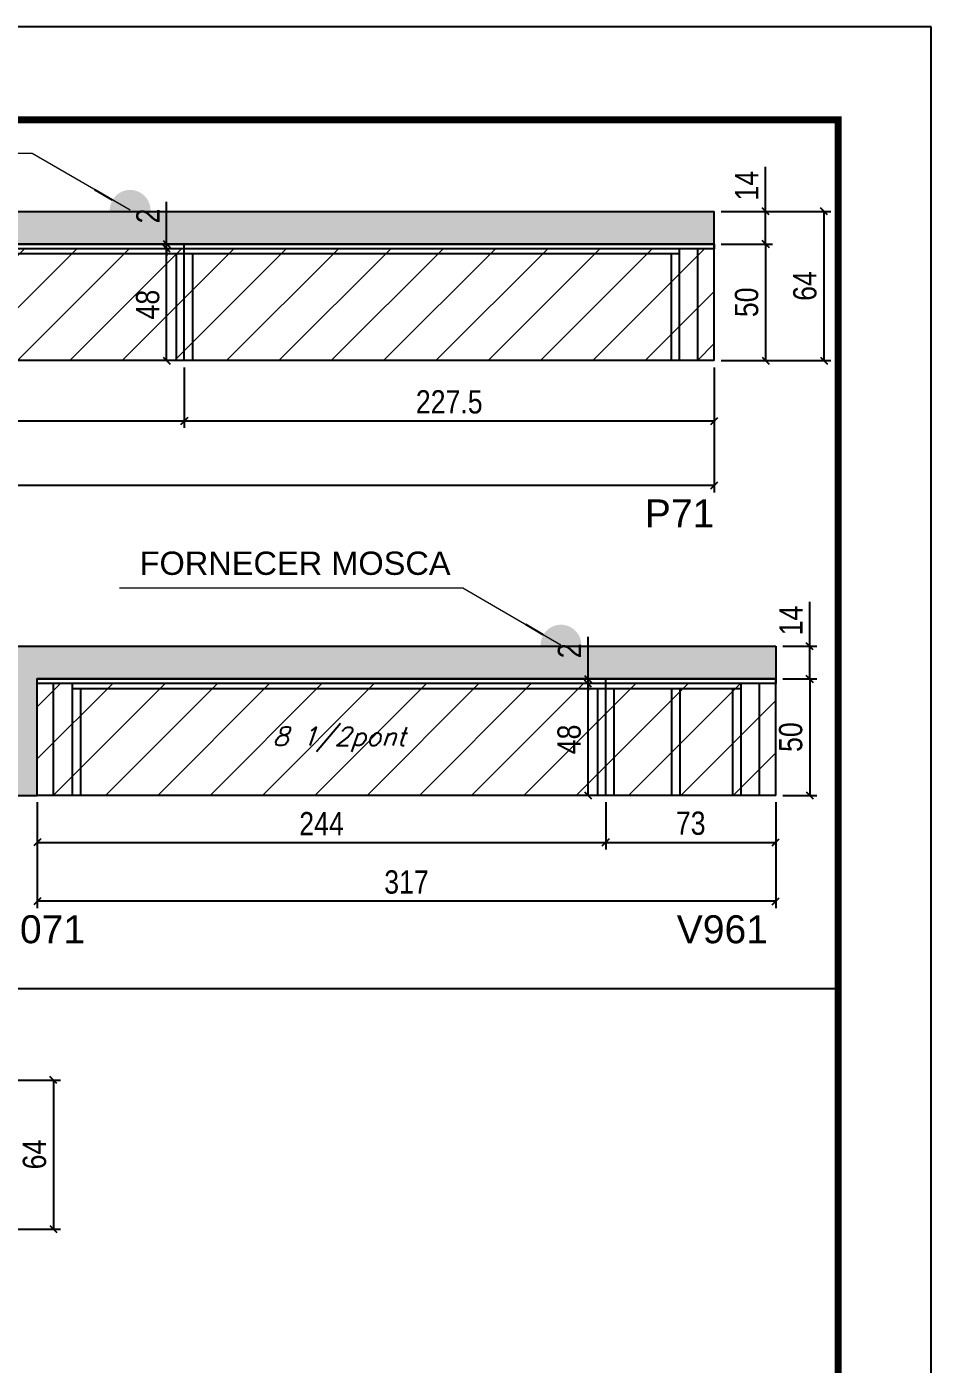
# Model space of a CAD drawing. Extents: x 3309 to 9563, y -2522 to 14608.
# Drawn here: x 6005 to 6393, y 8291 to 8865 of the extents above; entities that cross this region are included whole.
import ezdxf

# ---------------------------------------------------------------- set-up
doc = ezdxf.new("R2010")
doc.units = 0
doc.linetypes.add('DASHED', pattern=[0.75, 0.5, -0.25])
for name, color, linetype in [('5', 5, 'Continuous'), ('COTA', 241, 'Continuous'), ('Painéis', 200, 'Continuous'), ('SARR_2.2x7', 40, 'Continuous'), ('SARR_3.5x7', 81, 'Continuous'), ('texto', 7, 'Continuous')]:
    doc.layers.add(name, color=color, linetype=linetype)
for name, color, linetype, lineweight in [('CARIMBO', 255, 'Continuous', 9), ('Folhas', 255, 'Continuous', 9), ('Hachura', 251, 'Continuous', 9), ('SARRAFO DE PRESSAO', 251, 'DASHED', 9)]:
    doc.layers.add(name, color=color, linetype=linetype, lineweight=lineweight)
doc.layers.add('Laje_Perimetro', color=7, linetype='Continuous', plot=False)
doc.styles.add('ARIAL', font='arial.ttf')
doc.styles.add('COTA TECNICA', font='techl___.ttf', dxfattribs={"height": 10})
doc.styles.add('Romans', font='romans.shx')
doc.styles.get("Standard").update_dxf_attribs({"font": 'arial.ttf'})
doc.dimstyles.new('3x', dxfattribs={"dimtxt": 10, "dimasz": 5, "dimexe": 7, "dimexo": 5, "dimgap": 4, "dimtad": 1, "dimdec": 4, "dimlfac": 0.333333, "dimdsep": 46, "dimtxsty": 'Standard', "dimblk": 'DOT', "dimcen": 0.09, "dimclrd": 1, "dimclre": 1, "dimclrt": 2, "dimadec": 0, "dimazin": 2, "dimtfac": 1, "dimtdec": 4, "dimtmove": 0, "dimatfit": 3, "dimldrblk": 'DOT', "dimfxl": 1, "dimtolj": 1, "dimtzin": 0, "dimlwd": 9, "dimlwe": 9, "dimarcsym": 0})
doc.dimstyles.new('PAINEL', dxfattribs={"dimtxt": 10, "dimasz": 3, "dimexe": 3, "dimexo": 3, "dimgap": 3, "dimtad": 1, "dimdec": 1, "dimzin": 12, "dimdsep": 46, "dimtxsty": 'COTA TECNICA', "dimblk1": 'OBLIQUE', "dimblk2": 'OBLIQUE', "dimsah": 1, "dimcen": 0.9, "dimclrd": 4, "dimclre": 4, "dimclrt": 240, "dimadec": 1, "dimazin": 3, "dimtfac": 1, "dimtdec": 1, "dimtmove": 0, "dimatfit": 3, "dimfxl": 1, "dimtolj": 1, "dimtzin": 12, "dimarcsym": 0})

# ---------------------------------------------------------------- blocks, each defined once
blk = doc.blocks.new('9999999999')
at = {"layer": 'Folhas'}
blk.add_lwpolyline([(98138.98, 34190.21), (99623.98, 34190.21), (99623.98, 35240.21), (98138.98, 35240.21)], close=True, dxfattribs=at)
at = {"layer": 'Folhas', "color": 30, "const_width": 3}
blk.add_lwpolyline([(98213.98, 34230.21), (99583.98, 34230.21), (99583.98, 35200.21), (98213.98, 35200.21)], close=True, dxfattribs=at)
blk = doc.blocks.new('_Oblique')
at = {"color": 0, "linetype": 'ByBlock', "lineweight": -2}
blk.add_line((-0.5, -0.5), (0.5, 0.5), dxfattribs=at)
blk = doc.blocks.new('*D707')
at = {"layer": 'COTA', "color": 4, "linetype": 'ByBlock', "lineweight": -2, "transparency": 16777216}
for p, q in [((5340.22, 8718.68), (5340.22, 8665.05)), ((6299.72, 8718.68), (6299.72, 8665.05)), ((6299.72, 8668.05), (5340.22, 8668.05))]:
    blk.add_line(p, q, dxfattribs=at)
at = {"layer": 'Defpoints', "color": 0, "linetype": 'ByBlock', "transparency": 16777216}
for p in [(5340.22, 8721.68), (6299.72, 8721.68), (5340.22, 8668.05)]:
    blk.add_point(p, dxfattribs=at)
at = {"layer": 'COTA', "color": 4, "linetype": 'ByBlock', "lineweight": -2, "transparency": 16777216, "xscale": 3, "yscale": 3, "zscale": 3, "rotation": 180}
blk.add_blockref('_Oblique', (5340.22, 8668.05), dxfattribs=at)
at = {"layer": 'COTA', "color": 4, "linetype": 'ByBlock', "lineweight": -2, "transparency": 16777216, "xscale": 3, "yscale": 3, "zscale": 3}
blk.add_blockref('_Oblique', (6299.72, 8668.05), dxfattribs=at)
at = {"layer": 'COTA', "color": 240, "linetype": 'ByBlock', "transparency": 16777216, "insert": (5819.97, 8676.19), "char_height": 10, "attachment_point": 5, "style": 'COTA TECNICA'}
blk.add_mtext('\\A1;959.5', dxfattribs=at)
blk = doc.blocks.new('*D702')
at = {"layer": 'COTA', "color": 4, "lineweight": -2, "transparency": 16777216}
for p, q in [((6302.72, 8785.68), (6349.77, 8785.68)), ((6346.77, 8785.68), (6346.77, 8721.68)), ((6302.72, 8721.68), (6349.77, 8721.68))]:
    blk.add_line(p, q, dxfattribs=at)
at = {"layer": 'Defpoints', "color": 0, "transparency": 16777216}
for p in [(6299.72, 8785.68, 0), (6299.72, 8721.68, 0), (6346.77, 8721.68)]:
    blk.add_point(p, dxfattribs=at)
at = {"layer": 'COTA', "color": 4, "lineweight": -2, "transparency": 16777216, "xscale": 3, "yscale": 3, "zscale": 3}
for p, rotation in [((6346.77, 8785.68), 90), ((6346.77, 8721.68), 270)]:
    blk.add_blockref('_Oblique', p, dxfattribs=dict(at, rotation=rotation))
at = {"layer": 'COTA', "color": 240, "transparency": 16777216, "insert": (6338.67, 8753.68), "char_height": 10, "attachment_point": 5, "rotation": 90, "style": 'COTA TECNICA'}
blk.add_mtext('\\A1;64', dxfattribs=at)
blk = doc.blocks.new('*D708')
at = {"layer": 'COTA', "color": 4, "lineweight": -2, "transparency": 16777216}
for p, q in [((5828.22, 8718.68), (5828.22, 8692.76)), ((6072.22, 8718.68), (6072.22, 8692.76)), ((5828.22, 8695.76), (6072.22, 8695.76))]:
    blk.add_line(p, q, dxfattribs=at)
at = {"layer": 'Defpoints', "color": 0, "transparency": 16777216}
for p in [(5828.22, 8721.68, 0), (6072.22, 8721.68, 0), (6072.22, 8695.76)]:
    blk.add_point(p, dxfattribs=at)
at = {"layer": 'COTA', "color": 4, "lineweight": -2, "transparency": 16777216, "xscale": 3, "yscale": 3, "zscale": 3, "rotation": 180}
blk.add_blockref('_Oblique', (5828.22, 8695.76), dxfattribs=at)
at = {"layer": 'COTA', "color": 4, "lineweight": -2, "transparency": 16777216, "xscale": 3, "yscale": 3, "zscale": 3}
blk.add_blockref('_Oblique', (6072.22, 8695.76), dxfattribs=at)
at = {"layer": 'COTA', "color": 240, "transparency": 16777216, "insert": (5950.22, 8703.83), "char_height": 10, "attachment_point": 5, "style": 'COTA TECNICA'}
blk.add_mtext('\\A1;244', dxfattribs=at)
blk = doc.blocks.new('*D709')
at = {"layer": 'COTA', "color": 4, "lineweight": -2, "transparency": 16777216}
for p, q in [((6302.72, 8771.68), (6324.77, 8771.68)), ((6321.77, 8771.68), (6321.77, 8721.68)), ((6302.72, 8721.68), (6324.77, 8721.68))]:
    blk.add_line(p, q, dxfattribs=at)
at = {"layer": 'Defpoints', "color": 0, "transparency": 16777216}
for p in [(6299.72, 8771.68, 0), (6299.72, 8721.68, 0), (6321.77, 8721.68)]:
    blk.add_point(p, dxfattribs=at)
at = {"layer": 'COTA', "color": 4, "lineweight": -2, "transparency": 16777216, "xscale": 3, "yscale": 3, "zscale": 3}
for p, rotation in [((6321.77, 8771.68), 90), ((6321.77, 8721.68), 270)]:
    blk.add_blockref('_Oblique', p, dxfattribs=dict(at, rotation=rotation))
at = {"layer": 'COTA', "color": 240, "transparency": 16777216, "insert": (6313.66, 8746.68), "char_height": 10, "attachment_point": 5, "rotation": 90, "style": 'COTA TECNICA'}
blk.add_mtext('\\A1;50', dxfattribs=at)
blk = doc.blocks.new('*D710')
at = {"layer": 'COTA', "color": 4, "lineweight": -2, "transparency": 16777216}
for p, q in [((6321.77, 8785.68), (6321.77, 8804.79)), ((6302.72, 8785.68), (6324.77, 8785.68)), ((6321.77, 8771.68), (6321.77, 8785.68)), ((6302.72, 8771.68), (6324.77, 8771.68))]:
    blk.add_line(p, q, dxfattribs=at)
at = {"layer": 'Defpoints', "color": 0, "transparency": 16777216}
for p in [(6299.72, 8785.68, 0), (6321.77, 8785.68), (6299.72, 8771.68, 0)]:
    blk.add_point(p, dxfattribs=at)
at = {"layer": 'COTA', "color": 4, "lineweight": -2, "transparency": 16777216, "xscale": 3, "yscale": 3, "zscale": 3}
for p, rotation in [((6321.77, 8785.68), 90), ((6321.77, 8771.68), 270)]:
    blk.add_blockref('_Oblique', p, dxfattribs=dict(at, rotation=rotation))
at = {"layer": 'COTA', "color": 240, "transparency": 16777216, "insert": (6313.69, 8796.74), "char_height": 10, "attachment_point": 5, "rotation": 90, "style": 'COTA TECNICA'}
blk.add_mtext('\\A1;14', dxfattribs=at)
blk = doc.blocks.new('*D711')
at = {"layer": 'COTA', "color": 4, "lineweight": -2, "transparency": 16777216}
for p, q in [((6072.22, 8718.68), (6072.22, 8692.76)), ((6299.72, 8718.68), (6299.72, 8692.76)), ((6072.22, 8695.76), (6299.72, 8695.76))]:
    blk.add_line(p, q, dxfattribs=at)
at = {"layer": 'Defpoints', "color": 0, "transparency": 16777216}
for p in [(6072.22, 8721.68, 0), (6299.72, 8721.68, 0), (6299.72, 8695.76)]:
    blk.add_point(p, dxfattribs=at)
at = {"layer": 'COTA', "color": 4, "lineweight": -2, "transparency": 16777216, "xscale": 3, "yscale": 3, "zscale": 3, "rotation": 180}
blk.add_blockref('_Oblique', (6072.22, 8695.76), dxfattribs=at)
at = {"layer": 'COTA', "color": 4, "lineweight": -2, "transparency": 16777216, "xscale": 3, "yscale": 3, "zscale": 3}
blk.add_blockref('_Oblique', (6299.72, 8695.76), dxfattribs=at)
at = {"layer": 'COTA', "color": 240, "transparency": 16777216, "insert": (6185.97, 8703.87), "char_height": 10, "attachment_point": 5, "style": 'COTA TECNICA'}
blk.add_mtext('\\A1;227.5', dxfattribs=at)
blk = doc.blocks.new('*D718')
at = {"layer": 'COTA', "color": 4, "linetype": 'ByBlock', "lineweight": -2, "transparency": 16777216}
for p, q in [((6009.14, 8531.99), (6009.14, 8486.5)), ((6326.1, 8531.99), (6326.1, 8486.5)), ((6326.1, 8489.5), (6009.14, 8489.5))]:
    blk.add_line(p, q, dxfattribs=at)
at = {"layer": 'Defpoints', "color": 0, "linetype": 'ByBlock', "transparency": 16777216}
for p in [(6009.14, 8534.99), (6326.1, 8534.99), (6009.14, 8489.5)]:
    blk.add_point(p, dxfattribs=at)
at = {"layer": 'COTA', "color": 4, "linetype": 'ByBlock', "lineweight": -2, "transparency": 16777216, "xscale": 3, "yscale": 3, "zscale": 3, "rotation": 180}
blk.add_blockref('_Oblique', (6009.14, 8489.5), dxfattribs=at)
at = {"layer": 'COTA', "color": 4, "linetype": 'ByBlock', "lineweight": -2, "transparency": 16777216, "xscale": 3, "yscale": 3, "zscale": 3}
blk.add_blockref('_Oblique', (6326.1, 8489.5), dxfattribs=at)
at = {"layer": 'COTA', "color": 240, "linetype": 'ByBlock', "transparency": 16777216, "insert": (6167.62, 8497.72), "char_height": 10, "attachment_point": 5, "style": 'COTA TECNICA'}
blk.add_mtext('\\A1;317', dxfattribs=at)
blk = doc.blocks.new('*D719')
at = {"layer": 'COTA', "color": 4, "lineweight": -2, "transparency": 16777216}
for p, q in [((6009.14, 8531.99), (6009.14, 8511.75)), ((6253.14, 8531.99), (6253.14, 8511.75)), ((6009.14, 8514.75), (6253.14, 8514.75))]:
    blk.add_line(p, q, dxfattribs=at)
at = {"layer": 'Defpoints', "color": 0, "transparency": 16777216}
for p in [(6009.14, 8534.99), (6253.14, 8534.99), (6253.14, 8514.75)]:
    blk.add_point(p, dxfattribs=at)
at = {"layer": 'COTA', "color": 4, "lineweight": -2, "transparency": 16777216, "xscale": 3, "yscale": 3, "zscale": 3, "rotation": 180}
blk.add_blockref('_Oblique', (6009.14, 8514.75), dxfattribs=at)
at = {"layer": 'COTA', "color": 4, "lineweight": -2, "transparency": 16777216, "xscale": 3, "yscale": 3, "zscale": 3}
blk.add_blockref('_Oblique', (6253.14, 8514.75), dxfattribs=at)
at = {"layer": 'COTA', "color": 240, "transparency": 16777216, "insert": (6131.14, 8522.82), "char_height": 10, "attachment_point": 5, "style": 'COTA TECNICA'}
blk.add_mtext('\\A1;244', dxfattribs=at)
blk = doc.blocks.new('*D720')
at = {"layer": 'COTA', "color": 4, "lineweight": -2, "transparency": 16777216}
for p, q in [((6253.14, 8531.99), (6253.14, 8511.75)), ((6326.1, 8531.99), (6326.1, 8511.75)), ((6253.14, 8514.75), (6326.1, 8514.75))]:
    blk.add_line(p, q, dxfattribs=at)
at = {"layer": 'Defpoints', "color": 0, "transparency": 16777216}
for p in [(6253.14, 8534.99), (6326.1, 8534.99), (6326.1, 8514.75)]:
    blk.add_point(p, dxfattribs=at)
at = {"layer": 'COTA', "color": 4, "lineweight": -2, "transparency": 16777216, "xscale": 3, "yscale": 3, "zscale": 3, "rotation": 180}
blk.add_blockref('_Oblique', (6253.14, 8514.75), dxfattribs=at)
at = {"layer": 'COTA', "color": 4, "lineweight": -2, "transparency": 16777216, "xscale": 3, "yscale": 3, "zscale": 3}
blk.add_blockref('_Oblique', (6326.1, 8514.75), dxfattribs=at)
at = {"layer": 'COTA', "color": 240, "transparency": 16777216, "insert": (6289.62, 8522.97), "char_height": 10, "attachment_point": 5, "style": 'COTA TECNICA'}
blk.add_mtext('\\A1;73', dxfattribs=at)
blk = doc.blocks.new('*D721')
at = {"layer": 'COTA', "color": 4, "lineweight": -2, "transparency": 16777216}
for p, q in [((6329.1, 8584.99), (6343.69, 8584.99)), ((6340.69, 8584.99), (6340.69, 8534.99)), ((6329.1, 8534.99), (6343.69, 8534.99))]:
    blk.add_line(p, q, dxfattribs=at)
at = {"layer": 'Defpoints', "color": 0, "transparency": 16777216}
for p in [(6326.1, 8584.99, 0), (6326.1, 8534.99, 0), (6340.69, 8534.99)]:
    blk.add_point(p, dxfattribs=at)
at = {"layer": 'COTA', "color": 4, "lineweight": -2, "transparency": 16777216, "xscale": 3, "yscale": 3, "zscale": 3}
for p, rotation in [((6340.69, 8584.99), 90), ((6340.69, 8534.99), 270)]:
    blk.add_blockref('_Oblique', p, dxfattribs=dict(at, rotation=rotation))
at = {"layer": 'COTA', "color": 240, "transparency": 16777216, "insert": (6332.58, 8559.99), "char_height": 10, "attachment_point": 5, "rotation": 90, "style": 'COTA TECNICA'}
blk.add_mtext('\\A1;50', dxfattribs=at)
blk = doc.blocks.new('*D722')
at = {"layer": 'COTA', "color": 4, "lineweight": -2, "transparency": 16777216}
for p, q in [((6340.69, 8598.99), (6340.69, 8618.11)), ((6329.1, 8598.99), (6343.69, 8598.99)), ((6340.69, 8584.99), (6340.69, 8598.99)), ((6329.1, 8584.99), (6343.69, 8584.99))]:
    blk.add_line(p, q, dxfattribs=at)
at = {"layer": 'Defpoints', "color": 0, "transparency": 16777216}
for p in [(6326.1, 8598.99, 0), (6340.69, 8598.99), (6326.1, 8584.99, 0)]:
    blk.add_point(p, dxfattribs=at)
at = {"layer": 'COTA', "color": 4, "lineweight": -2, "transparency": 16777216, "xscale": 3, "yscale": 3, "zscale": 3}
for p, rotation in [((6340.69, 8598.99), 90), ((6340.69, 8584.99), 270)]:
    blk.add_blockref('_Oblique', p, dxfattribs=dict(at, rotation=rotation))
at = {"layer": 'COTA', "color": 240, "transparency": 16777216, "insert": (6332.62, 8610.05), "char_height": 10, "attachment_point": 5, "rotation": 90, "style": 'COTA TECNICA'}
blk.add_mtext('\\A1;14', dxfattribs=at)
blk = doc.blocks.new('*D703')
at = {"layer": 'COTA', "color": 4, "lineweight": -2, "transparency": 16777216}
for p, q in [((6069.22, 8769.68), (6061.64, 8769.68)), ((6064.64, 8721.68), (6064.64, 8769.68)), ((6069.22, 8721.68), (6061.64, 8721.68))]:
    blk.add_line(p, q, dxfattribs=at)
at = {"layer": 'Defpoints', "color": 0, "transparency": 16777216}
for p in [(6064.64, 8769.68), (6072.22, 8769.68, 0), (6072.22, 8721.68, 0)]:
    blk.add_point(p, dxfattribs=at)
at = {"layer": 'COTA', "color": 4, "lineweight": -2, "transparency": 16777216, "xscale": 3, "yscale": 3, "zscale": 3}
for p, rotation in [((6064.64, 8769.68), 90), ((6064.64, 8721.68), 270)]:
    blk.add_blockref('_Oblique', p, dxfattribs=dict(at, rotation=rotation))
at = {"layer": 'COTA', "color": 240, "transparency": 16777216, "insert": (6056.55, 8745.68), "char_height": 10, "attachment_point": 5, "rotation": 90, "style": 'COTA TECNICA'}
blk.add_mtext('\\A1;48', dxfattribs=at)
blk = doc.blocks.new('*D704')
at = {"layer": 'COTA', "color": 4, "lineweight": -2, "transparency": 16777216}
for p, q in [((6064.64, 8771.68), (6064.64, 8789.79)), ((6069.22, 8771.68), (6061.64, 8771.68)), ((6069.22, 8769.68), (6061.64, 8769.68)), ((6064.64, 8769.68), (6064.64, 8771.68)), ((6064.64, 8769.68), (6064.64, 8766.68))]:
    blk.add_line(p, q, dxfattribs=at)
at = {"layer": 'Defpoints', "color": 0, "transparency": 16777216}
for p in [(6064.64, 8771.68), (6072.22, 8771.68, 0), (6072.22, 8769.68, 0)]:
    blk.add_point(p, dxfattribs=at)
at = {"layer": 'COTA', "color": 4, "lineweight": -2, "transparency": 16777216, "xscale": 3, "yscale": 3, "zscale": 3}
for p, rotation in [((6064.64, 8771.68), 270), ((6064.64, 8769.68), 90)]:
    blk.add_blockref('_Oblique', p, dxfattribs=dict(at, rotation=rotation))
at = {"layer": 'COTA', "color": 240, "transparency": 16777216, "insert": (6056.64, 8783.73), "char_height": 10, "attachment_point": 5, "rotation": 90, "style": 'COTA TECNICA'}
blk.add_mtext('\\A1;2', dxfattribs=at)
blk = doc.blocks.new('_Dot')
at = {"color": 0, "linetype": 'ByBlock', "lineweight": -2}
blk.add_line((-0.5, 0), (-1, 0), dxfattribs=at)
at = {"color": 0, "linetype": 'ByBlock', "const_width": 0.5}
blk.add_lwpolyline([(-0.25, 0, 1), (0.25, 0, 1)], format="xyb", close=True, dxfattribs=at)
blk = doc.blocks.new('*D694')
at = {"layer": 'COTA', "color": 4, "lineweight": -2, "transparency": 16777216}
for p, q in [((6250.14, 8582.99), (6242.57, 8582.99)), ((6245.57, 8534.99), (6245.57, 8582.99)), ((6250.14, 8534.99), (6242.57, 8534.99))]:
    blk.add_line(p, q, dxfattribs=at)
at = {"layer": 'Defpoints', "color": 0, "transparency": 16777216}
for p in [(6245.57, 8582.99), (6253.14, 8582.99, 0), (6253.14, 8534.99, 0)]:
    blk.add_point(p, dxfattribs=at)
at = {"layer": 'COTA', "color": 4, "lineweight": -2, "transparency": 16777216, "xscale": 3, "yscale": 3, "zscale": 3}
for p, rotation in [((6245.57, 8582.99), 90), ((6245.57, 8534.99), 270)]:
    blk.add_blockref('_Oblique', p, dxfattribs=dict(at, rotation=rotation))
at = {"layer": 'COTA', "color": 240, "transparency": 16777216, "insert": (6237.47, 8558.99), "char_height": 10, "attachment_point": 5, "rotation": 90, "style": 'COTA TECNICA'}
blk.add_mtext('\\A1;48', dxfattribs=at)
blk = doc.blocks.new('*D695')
at = {"layer": 'COTA', "color": 4, "lineweight": -2, "transparency": 16777216}
for p, q in [((6245.57, 8584.99), (6245.57, 8603.1)), ((6250.14, 8584.99), (6242.57, 8584.99)), ((6250.14, 8582.99), (6242.57, 8582.99)), ((6245.57, 8582.99), (6245.57, 8584.99)), ((6245.57, 8582.99), (6245.57, 8579.99))]:
    blk.add_line(p, q, dxfattribs=at)
at = {"layer": 'Defpoints', "color": 0, "transparency": 16777216}
for p in [(6245.57, 8584.99), (6253.14, 8584.99, 0), (6253.14, 8582.99, 0)]:
    blk.add_point(p, dxfattribs=at)
at = {"layer": 'COTA', "color": 4, "lineweight": -2, "transparency": 16777216, "xscale": 3, "yscale": 3, "zscale": 3}
for p, rotation in [((6245.57, 8584.99), 270), ((6245.57, 8582.99), 90)]:
    blk.add_blockref('_Oblique', p, dxfattribs=dict(at, rotation=rotation))
at = {"layer": 'COTA', "color": 240, "transparency": 16777216, "insert": (6237.57, 8597.05), "char_height": 10, "attachment_point": 5, "rotation": 90, "style": 'COTA TECNICA'}
blk.add_mtext('\\A1;2', dxfattribs=at)
blk = doc.blocks.new('*D789')
at = {"layer": 'COTA', "color": 4, "lineweight": -2, "transparency": 16777216}
for p, q in [((5978.72, 8412.77), (6019.07, 8412.77)), ((6016.07, 8412.77), (6016.07, 8348.77)), ((5978.72, 8348.77), (6019.07, 8348.77))]:
    blk.add_line(p, q, dxfattribs=at)
at = {"layer": 'Defpoints', "color": 0, "transparency": 16777216}
for p in [(5975.72, 8412.77), (5975.72, 8348.77), (6016.07, 8348.77)]:
    blk.add_point(p, dxfattribs=at)
at = {"layer": 'COTA', "color": 4, "lineweight": -2, "transparency": 16777216, "xscale": 3, "yscale": 3, "zscale": 3}
for p, rotation in [((6016.07, 8412.77), 90), ((6016.07, 8348.77), 270)]:
    blk.add_blockref('_Oblique', p, dxfattribs=dict(at, rotation=rotation))
at = {"layer": 'COTA', "color": 240, "transparency": 16777216, "insert": (6007.97, 8380.77), "char_height": 10, "attachment_point": 5, "rotation": 90, "style": 'COTA TECNICA'}
blk.add_mtext('\\A1;64', dxfattribs=at)

msp = doc.modelspace()

# ---------------------------------------------------------------- hatches: boundary and pattern name
at = {"layer": 'COTA'}
h = msp.add_hatch(dxfattribs=at)
h.set_pattern_fill('AR-CONC', color=256, scale=0.03)
h.set_pattern_definition([(50, (-1586.526, -4490.3298), (5.4655401, -0.4781726), [0.5715, -6.2865]), (355, (-1586.526, -4490.33), (-1.0573026, 5.7317054), [0.4572, -5.0292175]), (100.451445, (-1586.0704, -4490.3696), (4.4082374, 5.2535326), [0.4857003, -5.3427073]), (46.1842, (-1586.526, -4488.806), (8.1323712, -1.2612698), [0.85725, -9.42975]), (96.63556, (-1585.848, -4488.911), (7.122124, 7.4227837), [0.7285507, -8.0140682]), (351.18415, (-1586.526, -4488.806), (7.122124, 7.4227837), [0.685799, -7.543792]), (21, (-1585.764, -4489.1868), (4.5484317, -3.067956), [0.5715, -6.2865]), (326, (-1585.764, -4489.187), (1.8540609, 5.525639), [0.4572, -5.0292]), (71.451445, (-1585.385, -4489.4424), (6.4024926, 2.457683), [0.4857003, -5.3426981]), (37.5, (-1586.5258, -4490.3298), (0.0926581, 2.53665117), [0, -4.96824, 0, -5.1054, 0, -5.04825]), (7.5, (-1586.5258, -4490.3298), (2.00458988, 3.00541724), [0, -2.91084, 0, -4.85394, 0, -1.92405]), (327.5, (-1588.225, -4490.3298), (4.06771786, -0.17186232), [0, -1.905, 0, -5.9436, 0, -7.8867]), (317.5, (-1588.987, -4490.3298), (4.44387544, 0.7627947), [0, -2.4765, 0, -3.94716, 0, -5.6007])])
h.paths.add_polyline_path([(5340.22, 8785.68), (5340.22, 8771.68), (6299.72, 8771.68), (6299.72, 8785.68)])
h = msp.add_hatch(dxfattribs=at)
h.set_pattern_fill('AR-CONC', color=256, scale=0.03)
h.set_pattern_definition([(50, (1595.5, 10.078), (5.46554, -0.4781726), [0.5715, -6.2865]), (355, (1595.5, 10.078), (-1.0573026, 5.7317054), [0.4572, -5.0292175]), (100.451445, (1595.9555, 10.0383), (4.4082374, 5.2535326), [0.4857003, -5.3427073]), (46.1842, (1595.5, 11.602), (8.132371, -1.26127), [0.85725, -9.42975]), (96.63556, (1596.178, 11.497), (7.122124, 7.422784), [0.728551, -8.014068]), (351.18415, (1595.5, 11.602), (7.122124, 7.422784), [0.685799, -7.543792]), (21, (1596.262, 11.221), (4.5484317, -3.067956), [0.5715, -6.2865]), (326, (1596.262, 11.221), (1.854061, 5.525639), [0.4572, -5.0292]), (71.451445, (1596.641, 10.9655), (6.4024926, 2.457683), [0.4857003, -5.342698]), (37.5, (1595.5, 10.0781), (0.0926581, 2.53665117), [0, -4.96824, 0, -5.1054, 0, -5.04825]), (7.5, (1595.5, 10.078), (2.0045899, 3.00541724), [0, -2.91084, 0, -4.85394, 0, -1.92405]), (327.5, (1593.8007, 10.0781), (4.06771786, -0.1718623), [0, -1.905, 0, -5.9436, 0, -7.8867]), (317.5, (1593.0387, 10.078), (4.4438754, 0.7627947), [0, -2.4765, 0, -3.94716, 0, -5.6007])])
h.paths.add_polyline_path([(5993.14, 8534.99), (6009.14, 8534.99), (6009.14, 8584.99), (6326.1, 8584.99), (6326.1, 8598.99), (5334.22, 8598.99), (5334.22, 8584.99), (5655.18, 8584.99), (5655.18, 8534.99), (5672.18, 8534.99), (5672.18, 8584.99), (5993.14, 8584.99)])
at = {"layer": 'Hachura', "linetype": 'ByBlock'}
h = msp.add_hatch(dxfattribs=at)
h.set_pattern_fill('ANSI31', color=256, scale=5)
h.set_pattern_definition([(45, (-3170, -763.246), (-11.22532, 11.22532), [])])
h.paths.add_polyline_path([(5340.22, 8771.68), (5340.22, 8721.68), (5584.22, 8721.68), (5584.22, 8771.68)])
h.paths.add_polyline_path([(5584.22, 8771.68), (5584.22, 8721.68), (5828.22, 8721.68), (5828.22, 8771.68)])
h.paths.add_polyline_path([(6072.22, 8721.68), (6072.22, 8769.68), (5828.22, 8769.68), (5828.22, 8721.68)])
h.paths.add_polyline_path([(6072.22, 8769.68), (6072.22, 8721.68), (6299.72, 8721.68), (6299.72, 8769.68)])
h.paths.add_polyline_path([(6253.14, 8582.99), (6253.14, 8534.99), (6326.1, 8534.99), (6326.1, 8582.99)])
h.paths.add_polyline_path([(6009.14, 8582.99), (6009.14, 8534.99), (6253.14, 8534.99), (6253.14, 8582.99)])
h.paths.add_polyline_path([(5993.14, 8534.99), (5993.14, 8582.99), (5916.18, 8582.99), (5916.18, 8534.99)])
h.paths.add_polyline_path([(5916.18, 8534.99), (5916.18, 8582.99), (5672.18, 8582.99), (5672.18, 8534.99)])
h.paths.add_polyline_path([(5655.18, 8534.99), (5655.18, 8582.99), (5578.22, 8582.99), (5578.22, 8534.99)])
h.paths.add_polyline_path([(5578.22, 8534.99), (5578.22, 8582.99), (5334.22, 8582.99), (5334.22, 8534.99)])

# ---------------------------------------------------------------- linework, layer by layer
at = {"layer": 'COTA'}
for p, q in [((5340.22, 8785.68, 0), (6299.72, 8785.68, 0)), ((6299.72, 8771.68, 0), (6299.72, 8785.68, 0)), ((5334.22, 8598.99, 0), (6326.1, 8598.99, 0)), ((6326.1, 8598.99, 0), (6326.1, 8584.99, 0)), ((5993.14, 8534.99, 0), (6009.14, 8534.99, 0)), ((4982.87, 8452.08), (6352.87, 8452.08))]:
    msp.add_line(p, q, dxfattribs=at)
at = {"layer": 'Laje_Perimetro'}
msp.add_lwpolyline([(6392.87, 8864.98), (4907.87, 8864.98), (4907.87, 7814.98), (6392.87, 7814.98)], close=True, dxfattribs=at)
at = {"layer": 'Painéis', "linetype": 'ByBlock'}
for p, q in [((6299.72, 8771.68, 0), (5340.22, 8771.68, 0)), ((6072.22, 8721.68, 0), (6072.22, 8771.68, 0)), ((6299.72, 8721.68, 0), (6299.72, 8771.68, 0)), ((6299.72, 8721.68, 0), (5340.22, 8721.68, 0)), ((6326.1, 8584.99, 0), (6009.14, 8584.99, 0)), ((6009.14, 8534.99, 0), (6009.14, 8584.99, 0)), ((6253.14, 8534.99, 0), (6253.14, 8584.99, 0)), ((6326.1, 8534.99, 0), (6326.1, 8584.99, 0)), ((6326.1, 8534.99, 0), (6009.14, 8534.99, 0))]:
    msp.add_line(p, q, dxfattribs=at)
at = {"layer": 'Painéis', "linetype": 'ByBlock', "elevation": 0}
for points in [[(6299.72, 8769.68), (5828.22, 8769.68), (5828.22, 8771.68), (6299.72, 8771.68)], [(6326.1, 8582.99), (6009.14, 8582.99), (6009.14, 8584.99), (6326.1, 8584.99)]]:
    msp.add_lwpolyline(points, close=True, dxfattribs=at)
at = {"layer": 'SARR_2.2x7', "linetype": 'Continuous'}
for p, q in [((6292.72, 8721.68, 0), (6292.72, 8769.68, 0)), ((6072.22, 8767.48, 0), (5828.22, 8767.48, 0)), ((6284.72, 8767.48, 0), (6072.22, 8767.48, 0)), ((6016.14, 8534.99, 0), (6016.14, 8582.99, 0)), ((6253.14, 8580.79, 0), (6024.14, 8580.79, 0)), ((6311.1, 8580.79, 0), (6253.14, 8580.79, 0)), ((6319.1, 8534.99, 0), (6319.1, 8582.99, 0))]:
    msp.add_line(p, q, dxfattribs=at)
at = {"layer": 'SARR_3.5x7'}
for p, q in [((6284.72, 8769.68, 0), (6284.72, 8721.68, 0)), ((6068.72, 8767.48, 0), (6068.72, 8721.68, 0)), ((6075.72, 8767.48, 0), (6075.72, 8721.68, 0)), ((6281.22, 8767.48, 0), (6281.22, 8721.68, 0)), ((6024.14, 8582.99, 0), (6024.14, 8534.99, 0)), ((6027.64, 8580.79, 0), (6027.64, 8534.99, 0)), ((6249.64, 8580.79, 0), (6249.64, 8534.99, 0)), ((6256.64, 8580.79, 0), (6256.64, 8534.99, 0)), ((6281.41, 8580.79, 0), (6281.41, 8534.99, 0)), ((6284.91, 8580.79, 0), (6284.91, 8534.99, 0)), ((6307.6, 8580.79, 0), (6307.6, 8534.99, 0)), ((6311.1, 8582.99, 0), (6311.1, 8534.99, 0))]:
    msp.add_line(p, q, dxfattribs=at)

# ---------------------------------------------------------------- block references
at = {"layer": 'SARRAFO DE PRESSAO', "color": 6, "linetype": 'ByBlock'}
msp.add_blockref('9999999999', (-93231.11, -26375.22), dxfattribs=at)

# ---------------------------------------------------------------- texts
at = {"layer": '5', "linetype": 'Continuous'}
for s, rotation, p in [('P71', 0.00004, (6269.92, 8650.04, 0)), ('V1071', 359.99996, (5981.2, 8471.49, 0)), ('V961', 359.99996, (6283.62, 8471.49, 0))]:
    msp.add_text(s, height=12, rotation=rotation, dxfattribs=at).set_placement(p)
at = {"layer": 'CARIMBO', "style": 'ARIAL'}
msp.add_text('FORNECER MOSCA', height=10, dxfattribs=at).set_placement((6053.06, 8629.65, 0))
at = {"layer": 'texto', "color": 2, "insert": (6138.64, 8558.99, 0), "char_height": 8, "attachment_point": 5, "style": 'Romans'}
msp.add_mtext('{\\Q19;\\C256;8 1/2pont}', dxfattribs=at)

# ---------------------------------------------------------------- dimensions: what is measured, and where the dimension line sits
at = {"layer": 'COTA'}
for base, p1, p2, picture, middle in [((6321.77, 8785.68), (6299.72, 8771.68, 0), (6299.72, 8785.68, 0), '*D710', (6313.69, 8796.74)), ((6064.64, 8771.68), (6072.22, 8769.68, 0), (6072.22, 8771.68, 0), '*D704', (6056.64, 8783.73)), ((6346.77, 8721.68), (6299.72, 8785.68, 0), (6299.72, 8721.68, 0), '*D702', (6338.67, 8753.68)), ((6064.64, 8769.68), (6072.22, 8721.68, 0), (6072.22, 8769.68, 0), '*D703', (6056.55, 8745.68)), ((6321.77, 8721.68), (6299.72, 8771.68, 0), (6299.72, 8721.68, 0), '*D709', (6313.66, 8746.68)), ((6340.69, 8598.99), (6326.1, 8584.99, 0), (6326.1, 8598.99, 0), '*D722', (6332.62, 8610.05)), ((6245.57, 8584.99), (6253.14, 8582.99, 0), (6253.14, 8584.99, 0), '*D695', (6237.57, 8597.05)), ((6340.69, 8534.99), (6326.1, 8584.99, 0), (6326.1, 8534.99, 0), '*D721', (6332.58, 8559.99)), ((6245.57, 8582.99), (6253.14, 8534.99, 0), (6253.14, 8582.99, 0), '*D694', (6237.47, 8558.99)), ((6016.07, 8348.77), (5975.72, 8412.77), (5975.72, 8348.77), '*D789', (6007.97, 8380.77))]:
    dim = msp.add_linear_dim(base=base, p1=p1, p2=p2, angle=90, dimstyle='PAINEL', dxfattribs=at)
    dim.commit()
    dim.dimension.update_dxf_attribs({"geometry": picture, "text_midpoint": middle})
at = {"layer": 'COTA', "linetype": 'ByBlock'}
for base, p1, p2, picture, middle in [((5340.22, 8668.05, 0), (6299.72, 8721.68, 0), (5340.22, 8721.68, 0), '*D707', (5819.97, 8676.19, 0)), ((6009.14, 8489.5, 0), (6326.1, 8534.99, 0), (6009.14, 8534.99, 0), '*D718', (6167.62, 8497.72, 0))]:
    dim = msp.add_linear_dim(base=base, p1=p1, p2=p2, angle=180, dimstyle='PAINEL', dxfattribs=at)
    dim.commit()
    dim.dimension.update_dxf_attribs({"geometry": picture, "text_midpoint": middle})
at = {"layer": 'COTA'}
for base, p1, p2, picture, middle in [((6072.22, 8695.76), (5828.22, 8721.68, 0), (6072.22, 8721.68, 0), '*D708', (5950.22, 8703.83)), ((6299.72, 8695.76), (6072.22, 8721.68, 0), (6299.72, 8721.68, 0), '*D711', (6185.97, 8703.87)), ((6253.14, 8514.75, 0), (6009.14, 8534.99, 0), (6253.14, 8534.99, 0), '*D719', (6131.14, 8522.82, 0))]:
    dim = msp.add_linear_dim(base=base, p1=p1, p2=p2, dimstyle='PAINEL', dxfattribs=at)
    dim.commit()
    dim.dimension.update_dxf_attribs({"geometry": picture, "text_midpoint": middle})
dim = msp.add_linear_dim(base=(6326.1, 8514.75, 0), p1=(6253.14, 8534.99, 0), p2=(6326.1, 8534.99, 0), dimstyle='PAINEL', override={"dimtmove": 1}, dxfattribs=at)
dim.commit()
dim.dimension.update_dxf_attribs({"geometry": '*D720', "text_midpoint": (6289.62, 8522.97, 0)})

# ---------------------------------------------------------------- leaders
at = {"layer": 'Hachura'}
for points in [[(6049, 8786.18, 0), (6006.88, 8810.61, 0), (5859.44, 8810.61, 0)], [(6233.92, 8599.5, 0), (6191.8, 8623.93, 0), (6044.36, 8623.93, 0)]]:
    msp.add_leader(points, dimstyle='3x', override={"dimasz": 17.5, "dimgap": 4, "dimtad": 0}, dxfattribs=at)

doc.saveas('drawing.dxf')
